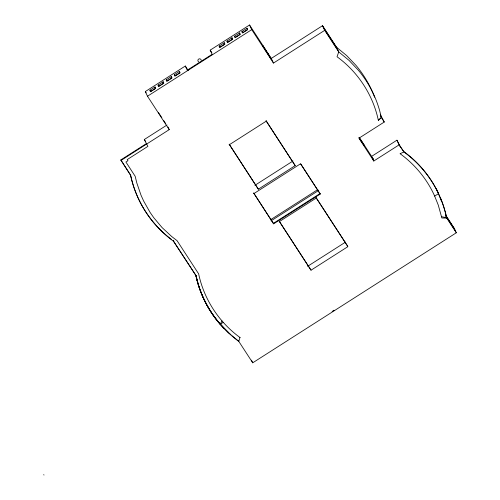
<?xml version="1.0" encoding="UTF-8"?>
<svg xmlns="http://www.w3.org/2000/svg" width="500" height="500" viewBox="0 0 500 500"><rect width="100%" height="100%" fill="white"/><g stroke="black" fill="none" stroke-linecap="round" stroke-linejoin="round"><path stroke-width="0.75" d="M239.963 337.481L238.8 341.4L252.725 362.806L456.319 232.781L454.137 228.131L445.831 215.356M228.281 332.438L219.975 323.781L220.206 324.269L222 320.894M322.531 25.694L336.556 47.25L338.731 51.9L337.031 56.762C357.975 71.956 373.019 95 378.35 120.325L381.337 117.513L379.756 111.025A115.794 112.206 -25.1 0 0 358.15 70L348.938 60.306L338.731 51.9L324.712 30.344L322.531 25.694L271.288 58.419L273.469 63.069L324.712 30.344M378.35 120.325L381.344 117.519L380.719 116.181M228.506 332.925L219.231 323.181A115.794 112.206 -25.1 0 1 197.631 282.162L196.044 275.675L173.475 241.231A115.794 112.206 -25.1 0 1 130.725 175.5L121.069 160.4L169.225 129.644L147.487 96.225L145.306 91.575L185.312 66.025L188.25 70.544M185.312 66.025L187.262 70.188L212.138 54.3L210.188 50.138L249.55 25L271.288 58.419M147.487 96.225L251.731 29.65L249.55 25M240.113 337.594C219.075 322.381 203.969 299.262 198.637 273.844L177.075 240.681L171.6 236.444L162.094 227.594L153.75 217.675L150.056 212.356L143.681 201.1L141.019 195.2L136.812 182.969L135.175 176.275L125.913 162.025L127.963 160.719L127.219 159.581L147.9 146.369L144.294 139.525L167.05 124.994M121.069 160.4L120.838 159.913L146.244 143.688M229.4 144.694L266.262 121.15L266.038 120.662L295.2 165.637L258.337 189.181L229.175 144.206L258.337 189.181M254.925 185.312L292.962 161.025M253.944 193.55L300.55 163.781L320.25 194.062L273.637 223.831L253.713 193.062L273.637 223.831M380.419 114.8L384.275 122.031L358.944 138.206L373.787 161.025L399.119 144.85L396.938 140.194L371.613 156.375L373.787 161.025M270.544 219.762L317.931 189.5M271.056 220.856L318.444 190.594M273.412 223.344L320.019 193.575L300.744 163.938M316.269 198.025L347.894 246.644L311.031 270.188L279.406 221.569L316.269 198.025L316.038 197.537L347.663 246.156M307.6 266.337L345.569 242.087M220.206 324.269L223.269 322.312M456.319 232.781L446.763 218.094L441.838 217.987L438.281 205.113L434.663 196.112L438.519 193.65L436.337 189L438.562 193.931M332.119 311.469L334.081 310.212M400.069 153.737L403.906 151.956A115.794 112.206 -25.1 0 1 438 192.5M441.525 216.725L446.662 217.681L446.763 218.094L446.431 217.194A115.794 112.206 -25.1 0 0 444.85 210.706M336.556 47.25L346.756 55.656L355.975 65.35A115.794 112.206 -25.1 0 1 374.594 97.206M400.125 146.256L403.681 151.469A115.794 112.206 -25.1 0 1 437.769 192.013L440.737 198.581A115.794 112.206 -25.1 0 1 446.662 217.681L445.781 215.806M399.119 144.85L403.906 151.956L403.681 151.469M400.269 153.837C415.094 164.669 427.2 179.306 434.663 196.112M196.044 275.675L173.25 240.738L173.475 241.231M233.494 337.294L238.8 341.4L238.581 340.919M231.019 334.844L223.463 327.681L219.006 322.694A115.794 112.206 -25.1 0 1 197.4 281.675L195.819 275.188M232.144 335.825L238.65 341.287M228.45 332.875L233.525 337.319M43.681 474.7L44.019 475M223.769 328.244L219.331 323.288A115.831 112.244 -25.1 0 1 196.144 276.075L195.912 275.587A115.831 112.244 -25.1 0 0 219.1 322.8M396.938 140.194L400.35 146.75M323.119 26.944L337.137 48.494M445.581 215.331L454.725 229.381M323.775 28.338L337.794 49.894M446.238 216.731L455.375 230.775M381.344 117.519L384.275 122.031M359.312 137.469L371.613 156.375M373.4 159.119L372.125 157.169L373.369 159.812L372.85 159.019M372.194 157.619L372.713 158.412M359.081 137.525L361.287 141.181L359.012 137.675M363.837 144.825L361.556 141.325L362.075 142.375M362.006 142.287L364.288 145.787L363.762 144.725M266.1 50.794L262.794 45.712L266.756 52.194L265.95 50.575M268.188 54.387L271.494 59.475L267.531 52.987L268.337 54.594M251.731 29.65L273.469 63.069M266.262 121.15L295.2 165.637M210.188 50.138L211.869 52.719M145.306 91.575L146.144 92.856M158.537 112.65L161.844 117.737M163.519 120.306L165.763 123.731M144.294 139.525L145.725 141.719M120.838 159.913L130.619 175.087M403.344 151.206L403.575 151.694M360.769 140.119L361.188 141.006M270.681 57.856L271.262 59.094M263.025 46.075L263.6 47.312M246.756 28.487L247.338 29.725L242.675 32.706L242.094 31.469M320.019 193.575L320.25 194.062M239.394 33.194L239.975 34.431L235.312 37.406L234.731 36.169M231.762 38.069L232.344 39.306L227.681 42.281L227.1 41.044M224.013 43.012L224.594 44.256L219.931 47.231L219.35 45.994M311.031 270.188L279.175 221.081L279.406 221.569M179.188 71.644L179.769 72.881L175.106 75.856L174.525 74.619M171.106 76.806L171.681 78.044L167.019 81.019L166.444 79.781M162.906 82.037L163.487 83.281L158.825 86.256L158.244 85.019M154.769 87.238L155.344 88.475L150.681 91.456L150.106 90.219M167.981 126.988L169.225 129.644M251.481 360.15L252.725 362.806M173.581 241L173.812 241.488M130.394 174.6L130.725 175.5M440.513 198.094A115.794 112.206 -25.1 0 1 444.65 209.994M438.844 194.619A115.794 112.206 -25.1 0 1 440.925 200.169M171.45 239.406A115.794 112.206 -25.1 0 1 158.138 227.506M157.631 226.969A115.794 112.206 -25.1 0 1 130.494 175.012M198.775 61.906A1.681 1.625 -25.1 0 1 198.669 59.075A1.681 1.625 -25.1 0 1 201.225 60.338M155.05 86.975L149.781 90.337L150.438 91.737L155.7 88.375L155.05 86.975M163.188 81.775L157.919 85.138L158.575 86.538L163.844 83.175L163.188 81.775M171.388 76.544L166.119 79.906L166.775 81.306L172.037 77.938L171.388 76.544M179.469 71.375L174.2 74.744L174.856 76.137L180.125 72.775L179.469 71.375M224.294 42.75L219.025 46.119L219.681 47.512L224.95 44.15L224.294 42.75M232.044 37.8L226.775 41.169L227.431 42.562L232.7 39.2L232.044 37.8M239.675 32.925L234.406 36.294L235.062 37.694L240.331 34.325L239.675 32.925M247.037 28.225L241.769 31.587L242.425 32.987L247.694 29.625L247.037 28.225"/></g></svg>
